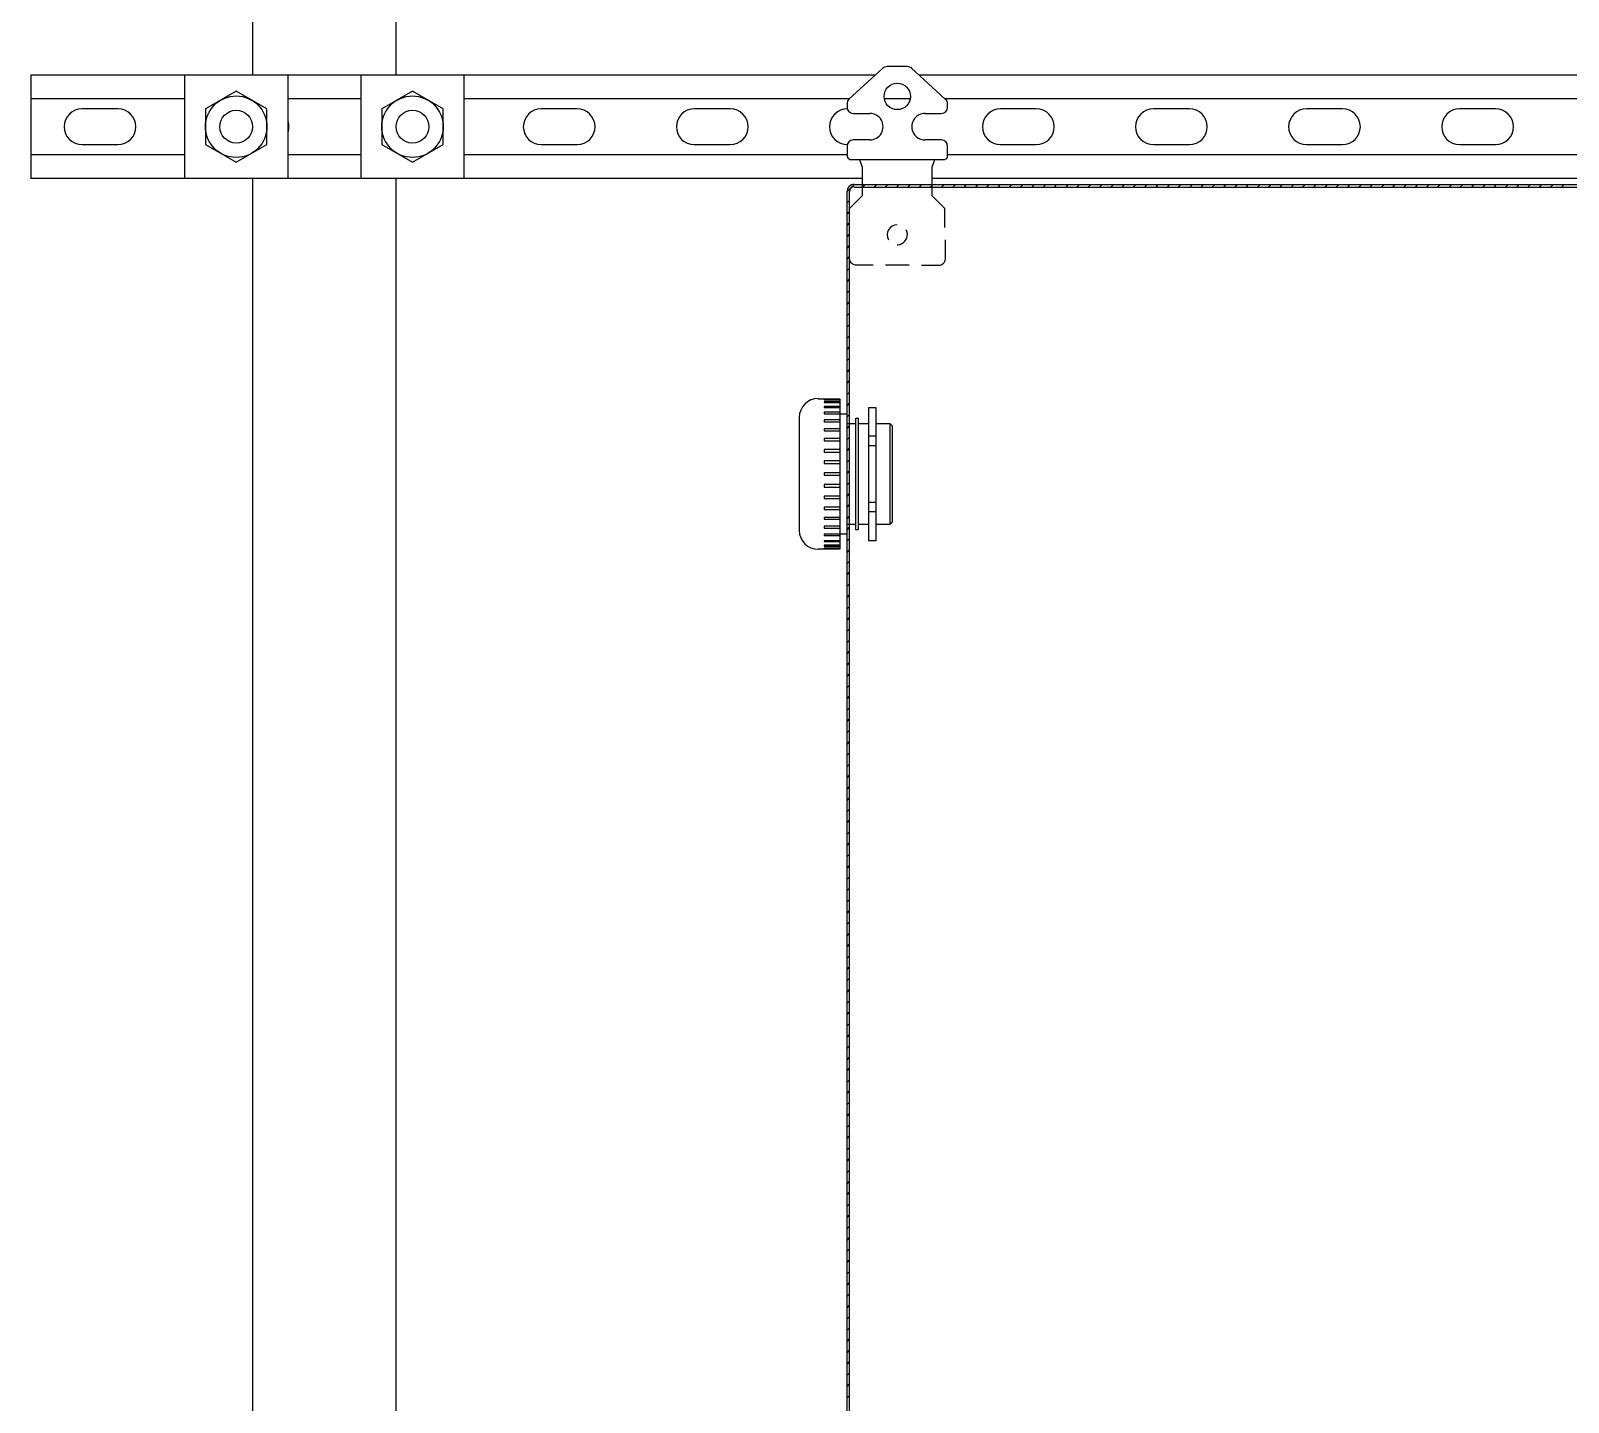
# Model space of a CAD drawing. Header units: feet. Extents: x -159 to 1687, y 0 to 1556.
# Drawn here: x 506.137 to 508.146, y 1044.958 to 1046.751 of the extents above; entities that cross this region are included whole.
import ezdxf

# ---------------------------------------------------------------- set-up
doc = ezdxf.new("R2010")
doc.units = ezdxf.units.FT
doc.header["$MEASUREMENT"] = 0
for name, color, linetype in [('E-COND-RGS', 4, 'Continuous'), ('E-EQPM-CAB', 5, 'Continuous'), ('E-EQPM-HRDW', 230, 'Continuous')]:
    doc.layers.add(name, color=color, linetype=linetype)

msp = doc.modelspace()

# ---------------------------------------------------------------- linework, layer by layer
at = {"layer": 'E-COND-RGS'}
for points in [[(506.61479, 1046.69311), (506.61479, 1047.54977), (506.42729, 1047.54977), (506.42729, 1046.69311)], [(506.42729, 1046.55769), (506.42729, 1044.57343)], [(506.61479, 1044.57343), (506.61479, 1046.55769)]]:
    msp.add_lwpolyline(points, dxfattribs=at)
at = {"layer": 'E-EQPM-CAB', "lineweight": 25}
msp.add_line((507.2074, 1046.58269), (507.33199, 1046.58269), dxfattribs=at)
for points in [[(507.25073, 1046.70186), (507.20657, 1046.66145)], [(507.28282, 1046.70395), (507.25615, 1046.70395)], [(507.3324, 1046.66145), (507.28824, 1046.70186)], [(507.20406, 1046.6552), (507.20406, 1046.65061)], [(507.33532, 1046.65061), (507.33532, 1046.6552)], [(507.21198, 1046.64269), (507.23365, 1046.64269)], [(507.30574, 1046.64269), (507.32699, 1046.64269)], [(507.23365, 1046.60811), (507.21198, 1046.60811)], [(507.32699, 1046.60811), (507.30574, 1046.60811)], [(507.20406, 1046.59978), (507.20406, 1046.58603)], [(507.33532, 1046.58603), (507.33532, 1046.59978)], [(507.22365, 1046.57269), (507.22365, 1046.53519), (507.2074, 1046.51852)], [(507.22032, 1046.58269), (507.22365, 1046.57269)], [(507.31532, 1046.57269), (507.31865, 1046.58269)], [(507.33199, 1046.49352), (507.33199, 1046.51852), (507.31532, 1046.53519), (507.31532, 1046.57269)], [(507.20406, 1044.5901), (507.20406, 1046.54061), (507.21323, 1046.54977), (508.83539, 1046.54977)], [(507.22448, 1046.54644), (507.22782, 1046.54977)], [(507.23948, 1046.54644), (507.24282, 1046.54977)], [(507.25407, 1046.54644), (507.2574, 1046.54977)], [(507.26865, 1046.54644), (507.27198, 1046.54977)], [(507.28365, 1046.54644), (507.28699, 1046.54977)], [(507.29824, 1046.54644), (507.30157, 1046.54977)], [(507.31282, 1046.54644), (507.31615, 1046.54977)], [(507.32782, 1046.54644), (507.33115, 1046.54977)], [(507.3424, 1046.54644), (507.34574, 1046.54977)], [(507.35741, 1046.54644), (507.36032, 1046.54977)], [(507.37199, 1046.54644), (507.37532, 1046.54977)], [(507.38657, 1046.54644), (507.38991, 1046.54977)], [(507.40157, 1046.54644), (507.40449, 1046.54977)], [(507.41616, 1046.54644), (507.41949, 1046.54977)], [(507.43074, 1046.54644), (507.43408, 1046.54977)], [(507.44574, 1046.54644), (507.44908, 1046.54977)], [(507.46033, 1046.54644), (507.46366, 1046.54977)], [(507.47491, 1046.54644), (507.47824, 1046.54977)], [(507.48991, 1046.54644), (507.49325, 1046.54977)], [(507.5045, 1046.54644), (507.50783, 1046.54977)], [(507.51908, 1046.54644), (507.52241, 1046.54977)], [(507.53408, 1046.54644), (507.53741, 1046.54977)], [(507.54866, 1046.54644), (507.552, 1046.54977)], [(507.56367, 1046.54644), (507.56658, 1046.54977)], [(507.57825, 1046.54644), (507.58158, 1046.54977)], [(507.59283, 1046.54644), (507.59617, 1046.54977)], [(507.60783, 1046.54644), (507.61075, 1046.54977)], [(507.62242, 1046.54644), (507.62575, 1046.54977)], [(507.637, 1046.54644), (507.64034, 1046.54977)], [(507.652, 1046.54644), (507.65534, 1046.54977)], [(507.66659, 1046.54644), (507.66992, 1046.54977)], [(507.68117, 1046.54644), (507.6845, 1046.54977)], [(507.69617, 1046.54644), (507.6995, 1046.54977)], [(507.71076, 1046.54644), (507.71409, 1046.54977)], [(507.72534, 1046.54644), (507.72867, 1046.54977)], [(507.74034, 1046.54644), (507.74367, 1046.54977)], [(507.75492, 1046.54644), (507.75826, 1046.54977)], [(507.76992, 1046.54644), (507.77284, 1046.54977)], [(507.78451, 1046.54644), (507.78784, 1046.54977)], [(507.79909, 1046.54644), (507.80243, 1046.54977)], [(507.81409, 1046.54644), (507.81701, 1046.54977)], [(507.82868, 1046.54644), (507.83201, 1046.54977)], [(507.84326, 1046.54644), (507.8466, 1046.54977)], [(507.85826, 1046.54644), (507.8616, 1046.54977)], [(507.87285, 1046.54644), (507.87618, 1046.54977)], [(507.88743, 1046.54644), (507.89076, 1046.54977)], [(507.90243, 1046.54644), (507.90576, 1046.54977)], [(507.91701, 1046.54644), (507.92035, 1046.54977)], [(507.9316, 1046.54644), (507.93493, 1046.54977)], [(507.9466, 1046.54644), (507.94993, 1046.54977)], [(507.96118, 1046.54644), (507.96452, 1046.54977)], [(507.97577, 1046.54644), (507.9791, 1046.54977)], [(507.99077, 1046.54644), (507.9941, 1046.54977)], [(508.00535, 1046.54644), (508.00869, 1046.54977)], [(508.02035, 1046.54644), (508.02327, 1046.54977)], [(508.03494, 1046.54644), (508.03827, 1046.54977)], [(508.04952, 1046.54644), (508.05285, 1046.54977)], [(508.06452, 1046.54644), (508.06786, 1046.54977)], [(508.07911, 1046.54644), (508.08244, 1046.54977)], [(508.09369, 1046.54644), (508.09702, 1046.54977)], [(508.10869, 1046.54644), (508.11202, 1046.54977)], [(508.12327, 1046.54644), (508.12661, 1046.54977)], [(508.13786, 1046.54644), (508.14119, 1046.54977)], [(507.20406, 1046.52602), (507.2074, 1046.52894)], [(507.2074, 1044.5901), (507.2074, 1046.54061)], [(507.21323, 1046.54644), (508.83539, 1046.54644)], [(507.20406, 1046.51102), (507.2074, 1046.51436)], [(507.20406, 1046.49644), (507.2074, 1046.49977)], [(507.26948, 1046.47102), (507.27073, 1046.47102), (507.27323, 1046.47144), (507.27573, 1046.47269), (507.27782, 1046.47394), (507.27949, 1046.4756), (507.28199, 1046.47977), (507.28282, 1046.48477), (507.2824, 1046.48727), (507.28157, 1046.48977), (507.28074, 1046.4906)], [(507.20406, 1046.48144), (507.2074, 1046.48477)], [(507.20406, 1046.46685), (507.2074, 1046.47019)], [(507.30138, 1046.4444), (507.32555, 1046.4444), (507.32722, 1046.44481), (507.32972, 1046.44648), (507.33055, 1046.44731), (507.33138, 1046.44856), (507.33222, 1046.45106), (507.33263, 1046.45273), (507.33263, 1046.47773)], [(507.20406, 1046.45227), (507.2074, 1046.4556)], [(507.2074, 1046.45144), (507.20823, 1046.44894), (507.20907, 1046.44769), (507.21032, 1046.44685), (507.21115, 1046.44602), (507.21282, 1046.44519), (507.21407, 1046.44477), (507.23823, 1046.44477)], [(507.20406, 1046.43727), (507.2074, 1046.4406)], [(507.25407, 1046.44477), (507.28532, 1046.44477)], [(507.20406, 1046.42268), (507.2074, 1046.42602)], [(507.20406, 1046.4081), (507.2074, 1046.41143)], [(507.20406, 1046.3931), (507.2074, 1046.39643)], [(507.20406, 1046.37852), (507.2074, 1046.38185)], [(507.20406, 1046.36393), (507.2074, 1046.36685)], [(507.20406, 1046.34893), (507.2074, 1046.35226)], [(507.20406, 1046.33435), (507.2074, 1046.33768)], [(507.20406, 1046.31976), (507.2074, 1046.32268)], [(507.20406, 1046.30476), (507.2074, 1046.3081)], [(507.20406, 1046.29018), (507.2074, 1046.29351)], [(507.19448, 1046.26976), (507.19448, 1046.07308), (507.16615, 1046.07308)], [(507.16615, 1046.26976), (507.19448, 1046.26976)], [(507.19448, 1046.26893), (507.17406, 1046.26893), (507.17406, 1046.26851), (507.19448, 1046.26851)], [(507.19448, 1046.26559), (507.17406, 1046.26559), (507.17406, 1046.26476), (507.19448, 1046.26476)], [(507.20406, 1046.27518), (507.2074, 1046.27851)], [(507.19448, 1046.25976), (507.17406, 1046.25976), (507.17406, 1046.25851)], [(507.17406, 1046.25851), (507.19448, 1046.25851)], [(507.19448, 1046.25226), (507.17406, 1046.25226), (507.17406, 1046.25018), (507.20406, 1046.25018)], [(507.20406, 1046.26059), (507.2074, 1046.26393)], [(507.20406, 1046.24601), (507.2074, 1046.24934)], [(507.24198, 1046.25809), (507.23198, 1046.25809)], [(507.23198, 1046.25809), (507.23198, 1046.08475), (507.24198, 1046.08475), (507.24198, 1046.25809)], [(507.14156, 1046.24518), (507.14156, 1046.09767)], [(507.19448, 1046.24226), (507.17406, 1046.24226), (507.17406, 1046.23976), (507.19448, 1046.23976)], [(507.19448, 1046.23059), (507.17406, 1046.23059), (507.17406, 1046.22809), (507.19448, 1046.22809)], [(507.21532, 1046.23726), (507.20406, 1046.23726)], [(507.20406, 1046.23101), (507.2074, 1046.23434)], [(507.23198, 1046.23726), (507.21865, 1046.23726)], [(507.2599, 1046.23726), (507.24198, 1046.23726)], [(507.19448, 1046.21767), (507.17406, 1046.21767), (507.17406, 1046.21476), (507.19448, 1046.21476)], [(507.20406, 1046.21642), (507.2074, 1046.21976)], [(507.20406, 1046.20184), (507.2074, 1046.20517)], [(507.23198, 1046.22142), (507.24198, 1046.22142)], [(507.24198, 1046.20851), (507.23198, 1046.20851)], [(507.19448, 1046.20351), (507.17406, 1046.20351), (507.17406, 1046.20017), (507.19448, 1046.20017)], [(507.19448, 1046.18851), (507.17406, 1046.18851), (507.17406, 1046.18517), (507.19448, 1046.18517)], [(507.20406, 1046.18684), (507.2074, 1046.19017)], [(507.19448, 1046.17309), (507.17406, 1046.17309), (507.17406, 1046.16976), (507.19448, 1046.16976)], [(507.20406, 1046.17226), (507.2074, 1046.17559)], [(507.19448, 1046.15767), (507.17406, 1046.15767), (507.17406, 1046.15434), (507.19448, 1046.15434)], [(507.20406, 1046.15767), (507.2074, 1046.16059)], [(507.20406, 1046.14267), (507.2074, 1046.146)], [(507.19448, 1046.14267), (507.17406, 1046.14267), (507.17406, 1046.13934), (507.19448, 1046.13934)], [(507.19448, 1046.12809), (507.17406, 1046.12809), (507.17406, 1046.12517), (507.19448, 1046.12517)], [(507.20406, 1046.12809), (507.2074, 1046.13142)], [(507.23198, 1046.13475), (507.24198, 1046.13475)], [(507.19448, 1046.11475), (507.17406, 1046.11475), (507.17406, 1046.11225), (507.19448, 1046.11225)], [(507.20406, 1046.11309), (507.2074, 1046.11642)], [(507.20406, 1046.106), (507.21532, 1046.106)], [(507.21865, 1046.106), (507.23198, 1046.106)], [(507.24198, 1046.12184), (507.23198, 1046.12184)], [(507.24198, 1046.106), (507.2599, 1046.106)], [(507.19448, 1046.10309), (507.17406, 1046.10309), (507.17406, 1046.10059), (507.19448, 1046.10059)], [(507.20406, 1046.09267), (507.17406, 1046.09267), (507.17406, 1046.091), (507.19448, 1046.091)], [(507.20406, 1046.0985), (507.2074, 1046.10184)], [(507.20406, 1046.08392), (507.2074, 1046.08725)], [(507.19448, 1046.08434), (507.17406, 1046.08434)], [(507.17406, 1046.08434), (507.17406, 1046.08308), (507.19448, 1046.08308)], [(507.19448, 1046.0785), (507.17406, 1046.0785), (507.17406, 1046.07725), (507.19448, 1046.07725)], [(507.19448, 1046.07433), (507.17406, 1046.07433), (507.17406, 1046.07392), (507.19448, 1046.07392)], [(507.20406, 1046.06892), (507.2074, 1046.07225)], [(507.20406, 1046.05433), (507.2074, 1046.05767)], [(507.20406, 1046.03975), (507.2074, 1046.04308)], [(507.20406, 1046.02475), (507.2074, 1046.02808)], [(507.20406, 1046.01016), (507.2074, 1046.0135)], [(507.20406, 1045.99558), (507.2074, 1045.9985)], [(507.20406, 1045.98058), (507.2074, 1045.98391)], [(507.20406, 1045.966), (507.2074, 1045.96933)], [(507.20406, 1045.95141), (507.2074, 1045.95433)], [(507.20406, 1045.93641), (507.2074, 1045.93974)], [(507.20406, 1045.92183), (507.2074, 1045.92516)], [(507.20406, 1045.90683), (507.2074, 1045.91016)], [(507.20406, 1045.89224), (507.2074, 1045.89558)], [(507.20406, 1045.87766), (507.2074, 1045.88099)], [(507.20406, 1045.86266), (507.2074, 1045.86599)], [(507.20406, 1045.84807), (507.2074, 1045.85141)], [(507.20406, 1045.83349), (507.2074, 1045.83682)], [(507.20406, 1045.81849), (507.2074, 1045.82182)], [(507.20406, 1045.80391), (507.2074, 1045.80724)], [(507.20406, 1045.78932), (507.2074, 1045.79224)], [(507.20406, 1045.77432), (507.2074, 1045.77765)], [(507.20406, 1045.75974), (507.2074, 1045.76307)], [(507.20406, 1045.74474), (507.2074, 1045.74807)], [(507.20406, 1045.73015), (507.2074, 1045.73349)], [(507.20406, 1045.71557), (507.2074, 1045.7189)], [(507.20406, 1045.70057), (507.2074, 1045.7039)], [(507.20406, 1045.68598), (507.2074, 1045.68932)], [(507.20406, 1045.6714), (507.2074, 1045.67473)], [(507.20406, 1045.6564), (507.2074, 1045.65973)], [(507.20406, 1045.64181), (507.2074, 1045.64515)], [(507.20406, 1045.62723), (507.2074, 1045.63015)], [(507.20406, 1045.61223), (507.2074, 1045.61556)], [(507.20406, 1045.59765), (507.2074, 1045.60098)], [(507.20406, 1045.58306), (507.2074, 1045.58598)], [(507.20406, 1045.56806), (507.2074, 1045.57139)], [(507.20406, 1045.55348), (507.2074, 1045.55681)], [(507.20406, 1045.53848), (507.2074, 1045.54181)], [(507.20406, 1045.52389), (507.2074, 1045.52723)], [(507.20406, 1045.50931), (507.2074, 1045.51264)], [(507.20406, 1045.49431), (507.2074, 1045.49764)], [(507.20406, 1045.47972), (507.2074, 1045.48306)], [(507.20406, 1045.46514), (507.2074, 1045.46847)], [(507.20406, 1045.45014), (507.2074, 1045.45347)], [(507.20406, 1045.43555), (507.2074, 1045.43889)], [(507.20406, 1045.42097), (507.2074, 1045.42389)], [(507.20406, 1045.40597), (507.2074, 1045.4093)], [(507.20406, 1045.39139), (507.2074, 1045.39472)], [(507.20406, 1045.37639), (507.2074, 1045.37972)], [(507.20406, 1045.3618), (507.2074, 1045.36513)], [(507.20406, 1045.34722), (507.2074, 1045.35055)], [(507.20406, 1045.33222), (507.2074, 1045.33555)], [(507.20406, 1045.31763), (507.2074, 1045.32097)], [(507.20406, 1045.30305), (507.2074, 1045.30638)], [(507.20406, 1045.28805), (507.2074, 1045.29138)], [(507.20406, 1045.27346), (507.2074, 1045.2768)], [(507.20406, 1045.25888), (507.2074, 1045.2618)], [(507.20406, 1045.24388), (507.2074, 1045.24721)], [(507.20406, 1045.22929), (507.2074, 1045.23263)], [(507.20406, 1045.21471), (507.2074, 1045.21763)], [(507.20406, 1045.19971), (507.2074, 1045.20304)], [(507.20406, 1045.18513), (507.2074, 1045.18846)], [(507.20406, 1045.17013), (507.2074, 1045.17346)], [(507.20406, 1045.15554), (507.2074, 1045.15888)], [(507.20406, 1045.14096), (507.2074, 1045.14429)], [(507.20406, 1045.12596), (507.2074, 1045.12929)], [(507.20406, 1045.11137), (507.2074, 1045.11471)], [(507.20406, 1045.09679), (507.2074, 1045.10012)], [(507.20406, 1045.08179), (507.2074, 1045.08512)], [(507.20406, 1045.0672), (507.2074, 1045.07054)], [(507.20406, 1045.05262), (507.2074, 1045.05554)], [(507.20406, 1045.03762), (507.2074, 1045.04095)], [(507.20406, 1045.02304), (507.2074, 1045.02637)], [(507.20406, 1045.00803), (507.2074, 1045.01137)], [(507.20406, 1044.99345), (507.2074, 1044.99678)], [(507.20406, 1044.97887), (507.2074, 1044.9822)], [(507.20406, 1044.96387), (507.2074, 1044.9672)]]:
    msp.add_lwpolyline(points, dxfattribs=at)
for points in [[(507.21865, 1046.0985), (507.21532, 1046.0985), (507.21532, 1046.24434), (507.21865, 1046.24434)], [(507.2599, 1046.23726), (507.2599, 1046.106), (507.26323, 1046.10892), (507.26323, 1046.23393)]]:
    msp.add_lwpolyline(points, close=True, dxfattribs=at)
msp.add_circle((507.26969, 1046.66499), 0.01729, dxfattribs=at)
for centre, radius, start, end in [((507.25636, 1046.69582), 0.00813, 90.00001, 132.49512), ((507.28303, 1046.69582), 0.00813, 47.50488, 89.99999), ((507.21219, 1046.6554), 0.00813, 132.49507, 180.00002), ((507.21219, 1046.65082), 0.00813, 180.00001, 269.99999), ((507.3272, 1046.65082), 0.00813, 270.00001, 359.99999), ((507.3272, 1046.6554), 0.00813, 359.99998, 47.50493), ((507.23386, 1046.6254), 0.01729, 269.99999, 90.00001), ((507.30594, 1046.6254), 0.01729, 89.99999, 270.00001), ((507.21219, 1046.59998), 0.00813, 90.00001, 179.99999), ((507.3272, 1046.59998), 0.00813, 0.00001, 89.99999), ((507.20761, 1046.58623), 0.00313, 179.99996, 270.00004), ((507.3322, 1046.58623), 0.00313, 269.99996, 0.00004), ((507.21344, 1046.54081), 0.00938, 90.00025, 179.99975), ((507.21344, 1046.54081), 0.00604, 89.99944, 180.00056), ((507.26969, 1046.48413), 0.01314, 90.8843, 209.36372), ((507.16635, 1046.24538), 0.02479, 90, 180), ((507.16635, 1046.09788), 0.02479, 180, 270)]:
    msp.add_arc(centre, radius, start, end, dxfattribs=at)
at = {"layer": 'E-EQPM-HRDW'}
for points in [[(506.1374, 1046.69311), (507.24117, 1046.69311)], [(506.1374, 1046.69311), (506.1374, 1046.55769)], [(506.33815, 1046.69311), (506.33815, 1046.55769)], [(506.47356, 1046.55769), (506.47356, 1046.69311)], [(506.56851, 1046.69311), (506.56851, 1046.55769)], [(506.70393, 1046.55769), (506.70393, 1046.69311)], [(507.2978, 1046.69311), (508.75041, 1046.69311)], [(506.33815, 1046.66186), (506.1374, 1046.66186)], [(506.38899, 1046.66186), (506.38866, 1046.66186)], [(506.42305, 1046.66186), (506.42273, 1046.66186)], [(506.56851, 1046.66186), (506.47356, 1046.66186)], [(506.61935, 1046.66186), (506.61902, 1046.66186)], [(506.65342, 1046.66186), (506.65309, 1046.66186)], [(507.20702, 1046.66186), (506.70393, 1046.66186)], [(507.2867, 1046.66186), (507.25269, 1046.66186)], [(508.71626, 1046.66186), (507.33195, 1046.66186)], [(506.1374, 1046.58894), (506.33815, 1046.58894)], [(506.38866, 1046.58894), (506.38899, 1046.58894)], [(506.42273, 1046.58894), (506.42305, 1046.58894)], [(506.47356, 1046.58894), (506.56851, 1046.58894)], [(506.61902, 1046.58894), (506.61935, 1046.58894)], [(506.65309, 1046.58894), (506.65342, 1046.58894)], [(506.70393, 1046.58894), (507.20406, 1046.58894)], [(507.33532, 1046.58894), (508.7133, 1046.58894)], [(507.22365, 1046.55769), (506.1374, 1046.55769)], [(508.73289, 1046.55769), (507.31532, 1046.55769)]]:
    msp.add_lwpolyline(points, dxfattribs=at)
for points in [[(506.40586, 1046.57902), (506.44603, 1046.60221), (506.44603, 1046.6486), (506.40586, 1046.67179), (506.36568, 1046.6486), (506.36568, 1046.60221)], [(506.63622, 1046.57902), (506.67639, 1046.60221), (506.67639, 1046.6486), (506.63622, 1046.67179), (506.59605, 1046.6486), (506.59605, 1046.60221)]]:
    msp.add_lwpolyline(points, close=True, dxfattribs=at)
for points in [[(506.20443, 1046.60199), (506.25134, 1046.60199, 1), (506.25134, 1046.64882), (506.20443, 1046.64882, 1)], [(506.80443, 1046.60199), (506.85134, 1046.60199, 1), (506.85134, 1046.64882), (506.80443, 1046.64882, 1)], [(507.00443, 1046.60199), (507.05134, 1046.60199, 1), (507.05134, 1046.64882), (507.00443, 1046.64882, 1)], [(507.40443, 1046.60199), (507.45134, 1046.60199, 1), (507.45134, 1046.64882), (507.40443, 1046.64882, 1)], [(507.60443, 1046.60199), (507.65134, 1046.60199, 1), (507.65134, 1046.64882), (507.60443, 1046.64882, 1)], [(507.80443, 1046.60199), (507.85134, 1046.60199, 1), (507.85134, 1046.64882), (507.80443, 1046.64882, 1)], [(508.00443, 1046.60199), (508.05134, 1046.60199, 1), (508.05134, 1046.64882), (508.00443, 1046.64882, 1)]]:
    msp.add_lwpolyline(points, format="xyb", close=True, dxfattribs=at)
for points in [[(507.20443, 1046.64882, 1), (507.20443, 1046.60199)], [(506.47356, 1046.61801, 0.1619077), (506.47356, 1046.63279)]]:
    msp.add_lwpolyline(points, format="xyb", dxfattribs=at)
for centre, radius in [((506.40586, 1046.6254), 0.04017), ((506.63622, 1046.6254), 0.04017), ((506.40586, 1046.6254), 0.02143), ((506.63622, 1046.6254), 0.02143)]:
    msp.add_circle(centre, radius, dxfattribs=at)

doc.saveas('drawing.dxf')
